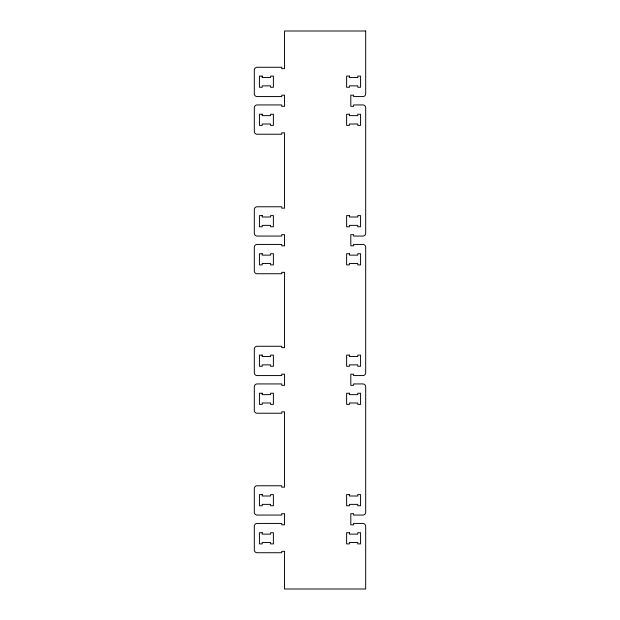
<?xml version="1.0" encoding="UTF-8"?>
<svg xmlns="http://www.w3.org/2000/svg" width="620" height="620" viewBox="0 0 620 620"><rect width="100%" height="100%" fill="white"/><g stroke="black" fill="none" stroke-linecap="round" stroke-linejoin="round"><path stroke-width="0.93" d="M365.684 31L284.541 31L284.541 68.665L281.751 68.665L281.751 67.27L257.106 67.27A2.79 2.79 0 0 0 254.316 70.06L254.316 93.775A2.79 2.79 0 0 0 257.106 96.565L281.751 96.565L281.751 95.17L284.541 95.17L284.541 106.33L281.751 106.33L281.751 104.935L257.106 104.935A2.79 2.79 0 0 0 254.316 107.725L254.316 131.44A2.79 2.79 0 0 0 257.106 134.23L281.751 134.23L281.751 132.835L284.541 132.835L284.541 208.165L281.751 208.165L281.751 206.77L257.106 206.77A2.79 2.79 0 0 0 254.316 209.56L254.316 233.275A2.79 2.79 0 0 0 257.106 236.065L281.751 236.065L281.751 234.67L284.541 234.67L284.541 245.83L281.751 245.83L281.751 244.435L257.106 244.435A2.79 2.79 0 0 0 254.316 247.225L254.316 270.94A2.79 2.79 0 0 0 257.106 273.73L281.751 273.73L281.751 272.335L284.541 272.335L284.541 347.665L281.751 347.665L281.751 346.27L257.106 346.27A2.79 2.79 0 0 0 254.316 349.06L254.316 372.775A2.79 2.79 0 0 0 257.106 375.565L281.751 375.565L281.751 374.17L284.541 374.17L284.541 385.33L281.751 385.33L281.751 383.935L257.106 383.935A2.79 2.79 0 0 0 254.316 386.725L254.316 410.44A2.79 2.79 0 0 0 257.106 413.23L281.751 413.23L281.751 411.835L284.541 411.835L284.541 487.165L281.751 487.165L281.751 485.77L257.106 485.77A2.79 2.79 0 0 0 254.316 488.56L254.316 512.275A2.79 2.79 0 0 0 257.106 515.065L281.751 515.065L281.751 513.67L284.541 513.67L284.541 524.83L281.751 524.83L281.751 523.435L257.106 523.435A2.79 2.79 0 0 0 254.316 526.225L254.316 549.94A2.79 2.79 0 0 0 257.106 552.73L281.751 552.73L281.751 551.335L284.541 551.335L284.541 589L365.684 589L365.684 526.225A2.79 2.79 0 0 0 362.894 523.435L353.594 523.435L353.594 524.83L350.804 524.83L350.804 513.67L353.594 513.67L353.594 515.065L362.894 515.065A2.79 2.79 0 0 0 365.684 512.275L365.684 386.725A2.79 2.79 0 0 0 362.894 383.935L353.594 383.935L353.594 385.33L350.804 385.33L350.804 374.17L353.594 374.17L353.594 375.565L362.894 375.565A2.79 2.79 0 0 0 365.684 372.775L365.684 247.225A2.79 2.79 0 0 0 362.894 244.435L353.594 244.435L353.594 245.83L350.804 245.83L350.804 234.67L353.594 234.67L353.594 236.065L362.894 236.065A2.79 2.79 0 0 0 365.684 233.275L365.684 107.725A2.79 2.79 0 0 0 362.894 104.935L353.594 104.935L353.594 106.33L350.804 106.33L350.804 95.17L353.594 95.17L353.594 96.565L362.894 96.565A2.79 2.79 0 0 0 365.684 93.775L365.684 31M262.221 76.105L259.431 76.105L259.431 87.265L262.221 87.265L262.221 85.87L270.591 85.87L270.591 87.265L273.381 87.265L273.381 76.105L270.591 76.105L270.591 77.5L262.221 77.5L262.221 76.105M349.409 76.105L346.619 76.105L346.619 87.265L349.409 87.265L349.409 85.87L357.779 85.87L357.779 87.265L360.569 87.265L360.569 76.105L357.779 76.105L357.779 77.5L349.409 77.5L349.409 76.105M262.221 114.235L259.431 114.235L259.431 125.395L262.221 125.395L262.221 124L270.591 124L270.591 125.395L273.381 125.395L273.381 114.235L270.591 114.235L270.591 115.63L262.221 115.63L262.221 114.235M349.409 114.235L346.619 114.235L346.619 125.395L349.409 125.395L349.409 124L357.779 124L357.779 125.395L360.569 125.395L360.569 114.235L357.779 114.235L357.779 115.63L349.409 115.63L349.409 114.235M262.221 215.605L259.431 215.605L259.431 226.765L262.221 226.765L262.221 225.37L270.591 225.37L270.591 226.765L273.381 226.765L273.381 215.605L270.591 215.605L270.591 217L262.221 217L262.221 215.605M349.409 215.605L346.619 215.605L346.619 226.765L349.409 226.765L349.409 225.37L357.779 225.37L357.779 226.765L360.569 226.765L360.569 215.605L357.779 215.605L357.779 217L349.409 217L349.409 215.605M262.221 253.735L259.431 253.735L259.431 264.895L262.221 264.895L262.221 263.5L270.591 263.5L270.591 264.895L273.381 264.895L273.381 253.735L270.591 253.735L270.591 255.13L262.221 255.13L262.221 253.735M349.409 253.735L346.619 253.735L346.619 264.895L349.409 264.895L349.409 263.5L357.779 263.5L357.779 264.895L360.569 264.895L360.569 253.735L357.779 253.735L357.779 255.13L349.409 255.13L349.409 253.735M262.221 355.105L259.431 355.105L259.431 366.265L262.221 366.265L262.221 364.87L270.591 364.87L270.591 366.265L273.381 366.265L273.381 355.105L270.591 355.105L270.591 356.5L262.221 356.5L262.221 355.105M349.409 355.105L346.619 355.105L346.619 366.265L349.409 366.265L349.409 364.87L357.779 364.87L357.779 366.265L360.569 366.265L360.569 355.105L357.779 355.105L357.779 356.5L349.409 356.5L349.409 355.105M262.221 393.235L259.431 393.235L259.431 404.395L262.221 404.395L262.221 403L270.591 403L270.591 404.395L273.381 404.395L273.381 393.235L270.591 393.235L270.591 394.63L262.221 394.63L262.221 393.235M349.409 393.235L346.619 393.235L346.619 404.395L349.409 404.395L349.409 403L357.779 403L357.779 404.395L360.569 404.395L360.569 393.235L357.779 393.235L357.779 394.63L349.409 394.63L349.409 393.235M262.221 494.605L259.431 494.605L259.431 505.765L262.221 505.765L262.221 504.37L270.591 504.37L270.591 505.765L273.381 505.765L273.381 494.605L270.591 494.605L270.591 496L262.221 496L262.221 494.605M349.409 494.605L346.619 494.605L346.619 505.765L349.409 505.765L349.409 504.37L357.779 504.37L357.779 505.765L360.569 505.765L360.569 494.605L357.779 494.605L357.779 496L349.409 496L349.409 494.605M262.221 532.735L259.431 532.735L259.431 543.895L262.221 543.895L262.221 542.5L270.591 542.5L270.591 543.895L273.381 543.895L273.381 532.735L270.591 532.735L270.591 534.13L262.221 534.13L262.221 532.735M349.409 532.735L346.619 532.735L346.619 543.895L349.409 543.895L349.409 542.5L357.779 542.5L357.779 543.895L360.569 543.895L360.569 532.735L357.779 532.735L357.779 534.13L349.409 534.13L349.409 532.735"/></g></svg>
